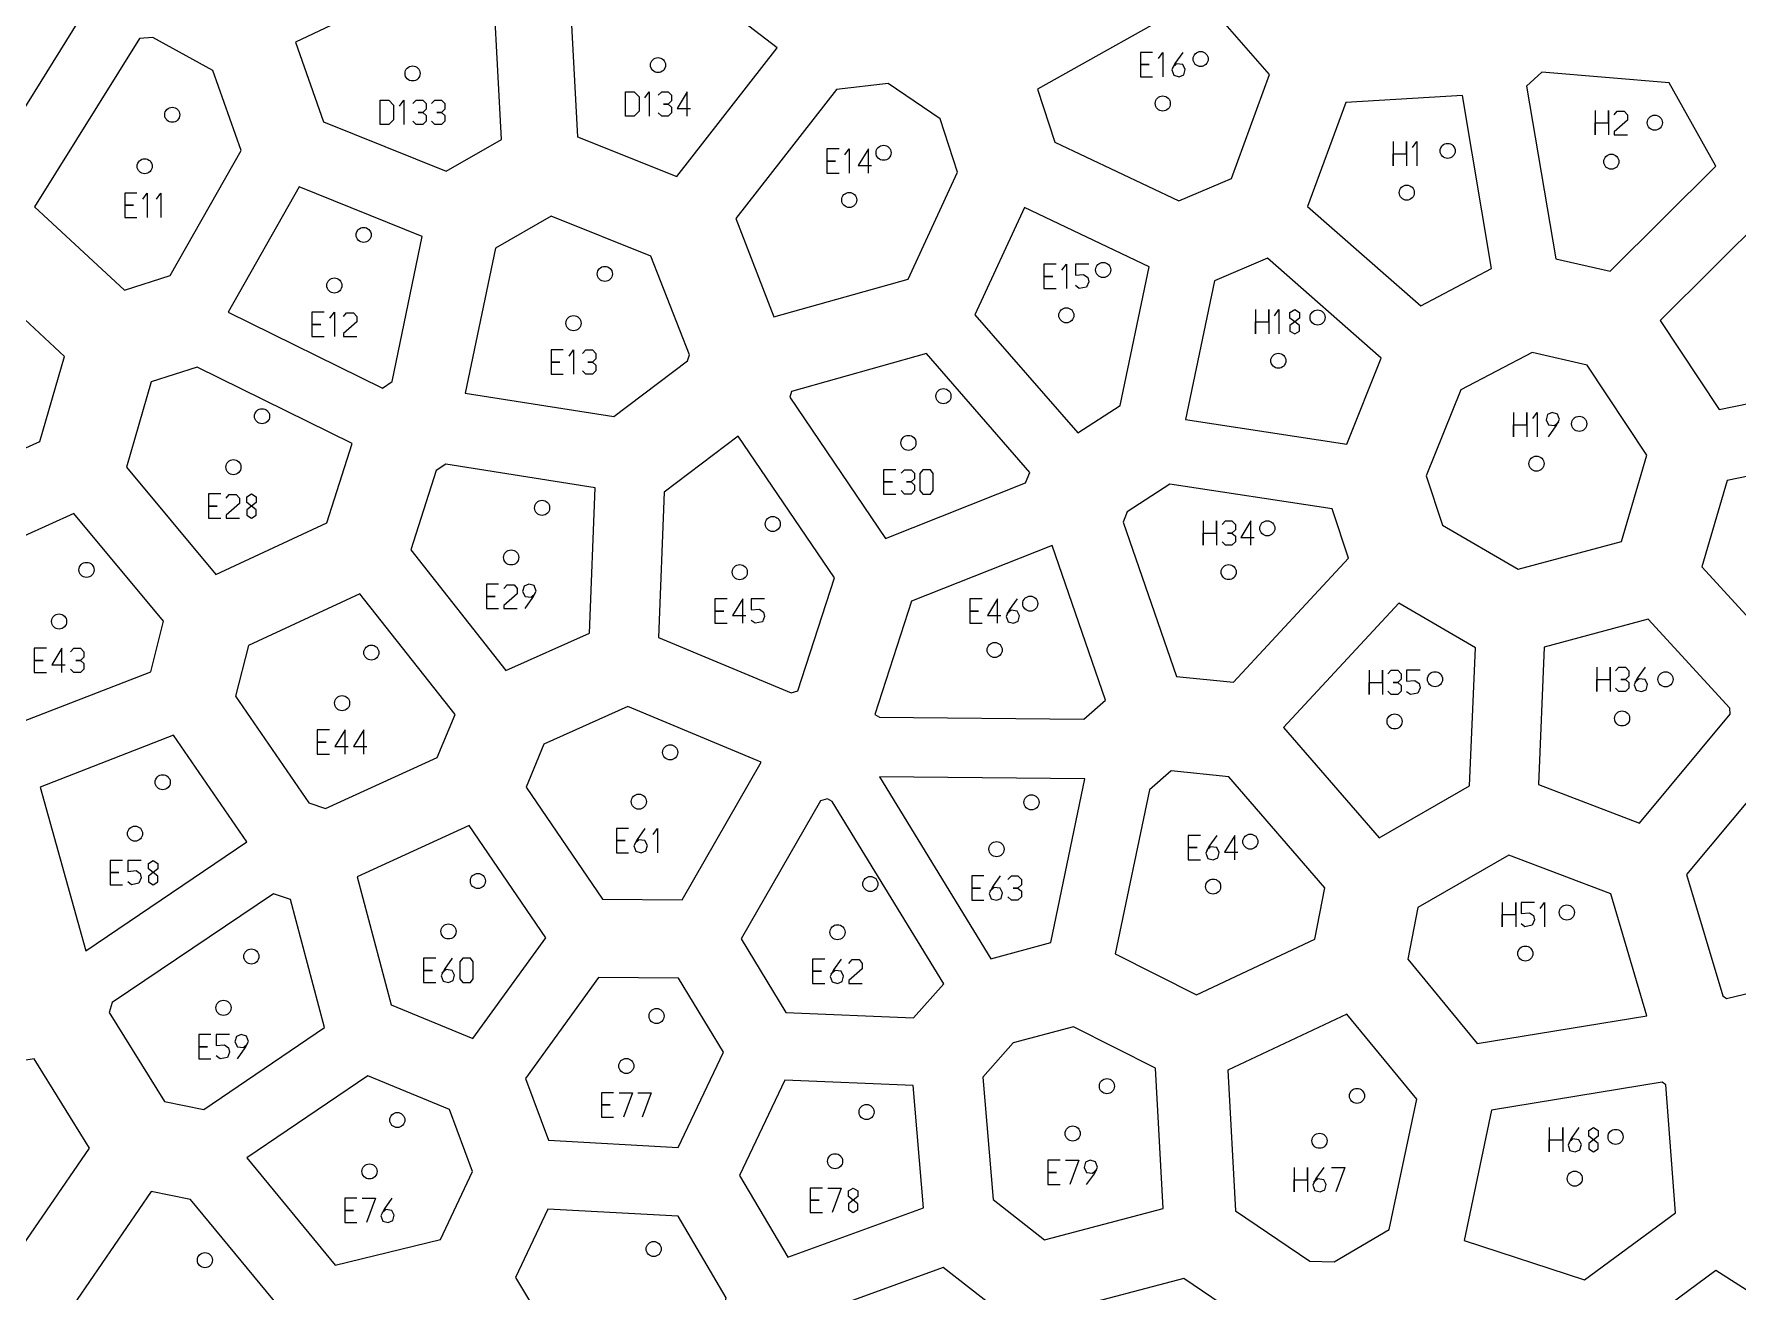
# Model space of a CAD drawing. Extents: x -13 to 2451, y -13 to 1232.
# Drawn here: x 1368.7 to 1718.8, y 552.3 to 810.7 of the extents above; entities that cross this region are included whole.
import ezdxf

# ---------------------------------------------------------------- set-up
doc = ezdxf.new("R2010")
doc.units = 0
doc.layers.add('OUTLINES', color=7, linetype='CONTINUOUS')
doc.layers.add('PINHOLES', color=7, linetype='CONTINUOUS')

msp = doc.modelspace()

# ---------------------------------------------------------------- linework, layer by layer
at = {"layer": 'OUTLINES'}
for points in [[(1497.221, 826.433), (1478.832, 817.77), (1480.343, 789.604), (1500.744, 781.429), (1521.39, 807.884), (1497.221, 826.433)], [(1379.503, 815.983), (1365.257, 823.612), (1340.024, 815.554), (1336.675, 796.609), (1348.223, 782.01), (1357.948, 781.466), (1379.503, 815.983)], [(1453.347, 782.529), (1464.732, 789.041), (1463.217, 817.268), (1451.568, 822.846), (1422.391, 809.011), (1428.147, 792.694), (1453.347, 782.529)], [(1608.634, 818.363), (1574.899, 799.412), (1578.425, 788.496), (1603.895, 776.444), (1614.739, 781.023), (1622.565, 802.39), (1608.634, 818.363)], [(1411.227, 786.817), (1405.449, 803.198), (1393.13, 810.017), (1390.393, 809.766), (1368.822, 775.224), (1387.282, 758.069), (1396.645, 761.097), (1411.227, 786.817)], [(1678.482, 802.879), (1675.366, 800.025), (1681.349, 764.563), (1692.558, 761.963), (1714.256, 783.536), (1704.701, 800.707), (1678.482, 802.879)], [(1558.421, 782.334), (1554.877, 793.306), (1544.208, 800.53), (1533.576, 799.334), (1512.882, 772.818), (1520.732, 752.62), (1548.284, 760.371), (1558.421, 782.334)], [(1630.39, 775.304), (1653.622, 754.887), (1668.192, 762.512), (1662.189, 798.092), (1638.218, 796.676), (1630.39, 775.304)], [(1442.267, 739.313), (1448.471, 769.125), (1423.149, 779.34), (1408.553, 753.596), (1440.302, 737.992), (1442.267, 739.313)], [(1591.842, 734.403), (1597.814, 762.917), (1572.184, 775.045), (1562.036, 753.057), (1583.162, 728.756), (1591.842, 734.403)], [(1487.821, 732.138), (1502.951, 743.584), (1503.348, 744.776), (1495.463, 765.065), (1474.924, 773.295), (1463.487, 766.752), (1457.284, 736.947), (1487.821, 732.138)], [(1714.957, 733.564), (1740.086, 738.746), (1746.679, 751.06), (1735.499, 770.774), (1724.568, 773.498), (1702.812, 751.866), (1714.957, 733.564)], [(1638.426, 726.444), (1645.508, 744.11), (1622.143, 764.645), (1611.234, 760.038), (1605.264, 731.533), (1638.426, 726.444)], [(1346.639, 762.28), (1326.839, 737.534), (1326.597, 730.544), (1330.372, 725.283), (1349.318, 717.731), (1369.889, 727.005), (1374.97, 744.493), (1356.418, 761.732), (1346.639, 762.28)], [(1402.187, 742.277), (1392.778, 739.234), (1387.696, 721.746), (1406.07, 699.702), (1428.848, 710.325), (1434.064, 726.61), (1402.187, 742.277)], [(1524.355, 737.271), (1523.958, 736.077), (1543.671, 707.097), (1572.448, 718.49), (1573.279, 720.657), (1552.06, 745.064), (1524.355, 737.271)], [(1694.874, 706.467), (1700.056, 724.221), (1687.824, 742.653), (1676.504, 745.279), (1661.839, 737.604), (1654.751, 719.925), (1658.091, 709.843), (1673.664, 700.742), (1694.874, 706.467)], [(1513.391, 728.08), (1498.19, 716.581), (1497.001, 686.709), (1524.249, 675.347), (1525.649, 675.75), (1533.176, 698.995), (1513.391, 728.08)], [(1483.995, 717.504), (1453.302, 722.338), (1451.326, 721.01), (1446.105, 704.712), (1465.642, 679.948), (1482.805, 687.62), (1483.995, 717.504)], [(1716.586, 718.98), (1711.409, 701.239), (1728.054, 683.1), (1752.363, 702.801), (1741.876, 724.194), (1716.586, 718.98)], [(1615.124, 677.564), (1638.773, 703.004), (1635.415, 713.143), (1602.043, 718.264), (1593.311, 712.584), (1592.478, 710.414), (1603.408, 678.731), (1615.124, 677.564)], [(1392.663, 679.711), (1395.295, 690.103), (1376.865, 712.215), (1356.23, 702.912), (1359.606, 671.827), (1365.319, 669.041), (1392.663, 679.711)], [(1588.876, 673.836), (1577.909, 705.624), (1548.992, 694.175), (1541.456, 670.901), (1542.441, 670.373), (1584.43, 669.955), (1588.876, 673.836)], [(1451.553, 662.07), (1455.213, 670.898), (1435.62, 695.734), (1412.758, 685.07), (1410.123, 674.672), (1425.16, 652.775), (1428.619, 651.606), (1451.553, 662.07)], [(1664.842, 684.583), (1649.131, 693.764), (1625.404, 668.24), (1645.063, 645.57), (1663.673, 656.292), (1664.842, 684.583)], [(1717.105, 672.228), (1700.326, 690.513), (1678.962, 684.746), (1677.795, 656.5), (1698.543, 648.576), (1717.22, 670.995), (1717.105, 672.228)], [(1518.116, 661.137), (1490.718, 672.561), (1473.468, 664.85), (1469.8, 656.004), (1485.473, 632.999), (1501.842, 632.843), (1518.116, 661.137)], [(1379.361, 622.391), (1412.445, 644.725), (1397.376, 666.669), (1369.955, 655.969), (1379.361, 622.391)], [(1607.578, 613.3), (1631.875, 624.742), (1633.946, 635.336), (1614.177, 658.133), (1602.357, 659.311), (1597.886, 655.408), (1590.85, 621.741), (1607.578, 613.3)], [(1715.667, 613.145), (1716.429, 612.593), (1735.589, 617.162), (1748.535, 642.262), (1726.975, 660.532), (1708.253, 638.058), (1715.667, 613.145)], [(1577.6, 624.043), (1584.631, 657.685), (1542.44, 658.105), (1565.317, 620.724), (1577.6, 624.043)], [(1532.694, 653.072), (1531.702, 653.603), (1530.29, 653.198), (1513.973, 624.827), (1523.189, 609.682), (1549.397, 608.597), (1555.619, 615.613), (1532.694, 653.072)], [(1473.833, 625.036), (1458.13, 648.084), (1435.103, 637.577), (1442.109, 611.269), (1458.86, 604.373), (1473.833, 625.036)], [(1671.753, 642.029), (1653.034, 631.244), (1650.963, 620.648), (1665.251, 603.294), (1700.104, 609.011), (1692.653, 634.047), (1671.753, 642.029)], [(1384.152, 609.709), (1395.484, 591.416), (1403.581, 589.79), (1428.376, 606.605), (1421.368, 632.919), (1417.894, 634.094), (1384.739, 611.712), (1384.152, 609.709)], [(1501.063, 581.975), (1510.355, 601.537), (1501.122, 616.712), (1484.677, 616.869), (1469.664, 596.151), (1474.397, 583.437), (1501.063, 581.975)], [(1615.573, 568.961), (1630.806, 558.572), (1635.828, 558.434), (1647.156, 565.103), (1652.787, 591.903), (1638.417, 609.357), (1613.975, 597.846), (1615.573, 568.961)], [(1600.696, 569.391), (1599.097, 598.285), (1582.265, 606.778), (1569.896, 603.436), (1563.644, 596.386), (1565.771, 571.239), (1576.352, 562.964), (1600.696, 569.391)], [(1362.416, 556.044), (1380.069, 581.849), (1368.731, 600.152), (1338.08, 595.237), (1332.516, 584.956), (1346.939, 552.378), (1362.416, 556.044)], [(1437.286, 596.671), (1412.428, 579.813), (1430.599, 557.789), (1452.195, 563.047), (1458.817, 577.04), (1454.083, 589.755), (1437.286, 596.671)], [(1513.681, 576.188), (1523.562, 559.412), (1551.449, 569.575), (1549.323, 594.711), (1522.997, 595.8), (1513.681, 576.188)], [(1705.936, 568.566), (1704.001, 594.814), (1703.231, 595.372), (1668.168, 589.621), (1662.536, 562.814), (1687.265, 554.76), (1705.936, 568.566)], [(1392.742, 572.893), (1375.051, 547.032), (1402.722, 522.812), (1410.323, 526.526), (1419.034, 549.236), (1400.861, 571.263), (1392.742, 572.893)], [(1502.067, 530.45), (1506.69, 533.621), (1510.907, 551.05), (1501.019, 567.838), (1474.265, 569.304), (1467.623, 555.267), (1480.912, 533.155), (1502.067, 530.45)], [(1555.474, 557.298), (1527.481, 547.097), (1523.251, 529.614), (1555.902, 516.143), (1562.583, 520.869), (1566.091, 548.994), (1555.474, 557.298)], [(1700.89, 512.208), (1730.303, 523.552), (1731.455, 545.714), (1714.233, 556.657), (1695.501, 542.807), (1700.89, 512.208)], [(1620.261, 544.625), (1604.945, 555.071), (1580.474, 548.61), (1576.96, 520.434), (1601.111, 514.843), (1620.261, 544.625)]]:
    msp.add_lwpolyline(points, close=True, dxfattribs=at)
at = {"layer": 'PINHOLES'}
for centre in [(1496.908, 804.339), (1608.403, 805.578), (1446.472, 802.62), (1397.101, 794.127), (1600.62, 796.444), (1701.717, 792.506), (1543.252, 786.325), (1659.155, 786.703), (1391.435, 783.549), (1692.785, 784.492), (1536.196, 776.619), (1650.755, 778.133), (1436.422, 769.441), (1588.375, 762.24), (1430.402, 759.06), (1485.987, 761.43), (1479.544, 751.306), (1580.807, 752.927), (1632.432, 752.487), (1624.373, 743.596), (1555.554, 736.316), (1415.549, 732.193), (1686.184, 730.629), (1548.361, 726.711), (1409.66, 721.737), (1677.403, 722.449), (1473.086, 713.369), (1520.48, 710.059), (1622.103, 709.172), (1466.737, 703.186), (1379.474, 700.618), (1513.707, 700.153), (1614.168, 700.17), (1573.395, 693.687), (1373.842, 690.021), (1438.008, 683.631), (1566.086, 684.17), (1656.554, 678.158), (1703.92, 678.137), (1431.992, 673.248), (1648.252, 669.493), (1695, 670.11), (1499.412, 663.133), (1395.139, 656.999), (1492.969, 653.009), (1573.64, 652.861), (1389.452, 646.432), (1566.464, 643.243), (1618.614, 644.796), (1459.902, 636.707), (1540.537, 636.091), (1610.958, 635.556), (1683.641, 630.242), (1453.852, 626.344), (1533.781, 626.173), (1675.112, 621.801), (1413.354, 621.201), (1407.63, 610.654), (1496.605, 608.968), (1490.391, 598.703), (1589.138, 594.547), (1640.518, 592.552), (1443.336, 587.598), (1539.754, 589.24), (1582.108, 584.822), (1632.828, 583.34), (1693.654, 584.13), (1437.628, 577.043), (1533.288, 579.131), (1685.263, 575.552), (1403.813, 558.812), (1496.019, 561.092)]:
    msp.add_circle(centre, 1.55, dxfattribs=at)
at = {"layer": 'TEXT'}
for points in [[(1598.52, 806.944), (1596.02, 806.944), (1596.02, 804.444), (1597.82, 804.444), (1596.02, 804.444), (1596.02, 801.944), (1598.52, 801.944)], [(1599.72, 805.694), (1600.62, 806.944), (1600.62, 801.944)], [(1604.72, 806.944), (1603.12, 804.694), (1602.47, 803.344), (1602.87, 802.244), (1603.97, 801.944), (1604.92, 802.344), (1605.22, 803.444), (1604.72, 804.444), (1603.47, 804.594), (1602.62, 803.844)], [(1494.208, 797.589), (1495.108, 798.839), (1495.108, 793.839)], [(1496.958, 798.139), (1497.658, 798.839), (1499.008, 798.839), (1499.708, 798.139), (1499.708, 796.989), (1499.008, 796.339), (1498.058, 796.339), (1499.008, 796.339), (1499.708, 795.689), (1499.708, 794.539), (1499.008, 793.839), (1497.658, 793.839), (1496.958, 794.539)], [(1502.908, 793.839), (1502.908, 798.839), (1500.808, 795.439), (1503.558, 795.439)], [(1443.772, 795.87), (1444.672, 797.12), (1444.672, 792.12)], [(1446.522, 796.42), (1447.222, 797.12), (1448.572, 797.12), (1449.272, 796.42), (1449.272, 795.27), (1448.572, 794.62), (1447.622, 794.62), (1448.572, 794.62), (1449.272, 793.97), (1449.272, 792.82), (1448.572, 792.12), (1447.222, 792.12), (1446.522, 792.82)], [(1450.372, 796.42), (1451.072, 797.12), (1452.422, 797.12), (1453.122, 796.42), (1453.122, 795.27), (1452.422, 794.62), (1451.472, 794.62), (1452.422, 794.62), (1453.122, 793.97), (1453.122, 792.82), (1452.422, 792.12), (1451.072, 792.12), (1450.372, 792.82)], [(1689.485, 794.992), (1689.485, 789.992), (1689.485, 792.492), (1692.235, 792.492), (1692.235, 794.992), (1692.235, 789.992)], [(1693.335, 794.092), (1693.985, 794.892), (1695.435, 794.892), (1696.085, 794.092), (1696.085, 792.992), (1693.335, 790.592), (1693.335, 789.992), (1696.085, 789.992)], [(1647.955, 788.633), (1647.955, 783.633), (1647.955, 786.133), (1650.705, 786.133), (1650.705, 788.633), (1650.705, 783.633)], [(1651.905, 787.383), (1652.805, 788.633), (1652.805, 783.633)], [(1534.096, 787.119), (1531.596, 787.119), (1531.596, 784.619), (1533.396, 784.619), (1531.596, 784.619), (1531.596, 782.119), (1534.096, 782.119)], [(1535.296, 785.869), (1536.196, 787.119), (1536.196, 782.119)], [(1540.146, 782.119), (1540.146, 787.119), (1538.046, 783.719), (1540.796, 783.719)], [(1389.835, 778.049), (1387.335, 778.049), (1387.335, 775.549), (1389.135, 775.549), (1387.335, 775.549), (1387.335, 773.049), (1389.835, 773.049)], [(1391.035, 776.799), (1391.935, 778.049), (1391.935, 773.049)], [(1393.885, 776.799), (1394.785, 778.049), (1394.785, 773.049)], [(1578.707, 763.427), (1576.207, 763.427), (1576.207, 760.927), (1578.007, 760.927), (1576.207, 760.927), (1576.207, 758.427), (1578.707, 758.427)], [(1579.907, 762.177), (1580.807, 763.427), (1580.807, 758.427)], [(1585.407, 763.427), (1582.657, 763.427), (1582.657, 761.177), (1584.357, 761.327), (1585.207, 760.727), (1585.407, 759.827), (1584.957, 758.727), (1583.457, 758.427), (1582.657, 759.027)], [(1428.302, 753.56), (1425.802, 753.56), (1425.802, 751.06), (1427.602, 751.06), (1425.802, 751.06), (1425.802, 748.56), (1428.302, 748.56)], [(1429.502, 752.31), (1430.402, 753.56), (1430.402, 748.56)], [(1432.252, 752.66), (1432.902, 753.46), (1434.352, 753.46), (1435.002, 752.66), (1435.002, 751.56), (1432.252, 749.16), (1432.252, 748.56), (1435.002, 748.56)], [(1619.648, 754.096), (1619.648, 749.096), (1619.648, 751.596), (1622.398, 751.596), (1622.398, 754.096), (1622.398, 749.096)], [(1623.598, 752.846), (1624.498, 754.096), (1624.498, 749.096)], [(1477.444, 745.806), (1474.944, 745.806), (1474.944, 743.306), (1476.744, 743.306), (1474.944, 743.306), (1474.944, 740.806), (1477.444, 740.806)], [(1478.644, 744.556), (1479.544, 745.806), (1479.544, 740.806)], [(1481.394, 745.106), (1482.094, 745.806), (1483.444, 745.806), (1484.144, 745.106), (1484.144, 743.956), (1483.444, 743.306), (1482.494, 743.306), (1483.444, 743.306), (1484.144, 742.656), (1484.144, 741.506), (1483.444, 740.806), (1482.094, 740.806), (1481.394, 741.506)], [(1672.678, 732.949), (1672.678, 727.949), (1672.678, 730.449), (1675.428, 730.449), (1675.428, 732.949), (1675.428, 727.949)], [(1676.628, 731.699), (1677.528, 732.949), (1677.528, 727.949)], [(1679.878, 727.949), (1681.478, 730.199), (1682.128, 731.549), (1681.728, 732.649), (1680.628, 732.949), (1679.678, 732.549), (1679.378, 731.449), (1679.878, 730.449), (1681.128, 730.299), (1681.978, 731.049)], [(1545.761, 721.211), (1543.261, 721.211), (1543.261, 718.711), (1545.061, 718.711), (1543.261, 718.711), (1543.261, 716.211), (1545.761, 716.211)], [(1546.861, 720.511), (1547.561, 721.211), (1548.911, 721.211), (1549.611, 720.511), (1549.611, 719.361), (1548.911, 718.711), (1547.961, 718.711), (1548.911, 718.711), (1549.611, 718.061), (1549.611, 716.911), (1548.911, 716.211), (1547.561, 716.211), (1546.861, 716.911)], [(1407.06, 716.237), (1404.56, 716.237), (1404.56, 713.737), (1406.36, 713.737), (1404.56, 713.737), (1404.56, 711.237), (1407.06, 711.237)], [(1408.16, 715.337), (1408.81, 716.137), (1410.26, 716.137), (1410.91, 715.337), (1410.91, 714.237), (1408.16, 711.837), (1408.16, 711.237), (1410.91, 711.237)], [(1608.943, 710.67), (1608.943, 705.67), (1608.943, 708.17), (1611.693, 708.17), (1611.693, 710.67), (1611.693, 705.67)], [(1612.793, 709.97), (1613.493, 710.67), (1614.843, 710.67), (1615.543, 709.97), (1615.543, 708.82), (1614.843, 708.17), (1613.893, 708.17), (1614.843, 708.17), (1615.543, 707.52), (1615.543, 706.37), (1614.843, 705.67), (1613.493, 705.67), (1612.793, 706.37)], [(1618.743, 705.67), (1618.743, 710.67), (1616.643, 707.27), (1619.393, 707.27)], [(1464.137, 697.686), (1461.637, 697.686), (1461.637, 695.186), (1463.437, 695.186), (1461.637, 695.186), (1461.637, 692.686), (1464.137, 692.686)], [(1465.237, 696.786), (1465.887, 697.586), (1467.337, 697.586), (1467.987, 696.786), (1467.987, 695.686), (1465.237, 693.286), (1465.237, 692.686), (1467.987, 692.686)], [(1469.587, 692.686), (1471.187, 694.936), (1471.837, 696.286), (1471.437, 697.386), (1470.337, 697.686), (1469.387, 697.286), (1469.087, 696.186), (1469.587, 695.186), (1470.837, 695.036), (1471.687, 695.786)], [(1511.107, 694.653), (1508.607, 694.653), (1508.607, 692.153), (1510.407, 692.153), (1508.607, 692.153), (1508.607, 689.653), (1511.107, 689.653)], [(1514.307, 689.653), (1514.307, 694.653), (1512.207, 691.253), (1514.957, 691.253)], [(1518.807, 694.653), (1516.057, 694.653), (1516.057, 692.403), (1517.757, 692.553), (1518.607, 691.953), (1518.807, 691.053), (1518.357, 689.953), (1516.857, 689.653), (1516.057, 690.253)], [(1563.486, 694.67), (1560.986, 694.67), (1560.986, 692.17), (1562.786, 692.17), (1560.986, 692.17), (1560.986, 689.67), (1563.486, 689.67)], [(1566.686, 689.67), (1566.686, 694.67), (1564.586, 691.27), (1567.336, 691.27)], [(1570.686, 694.67), (1569.086, 692.42), (1568.436, 691.07), (1568.836, 689.97), (1569.936, 689.67), (1570.886, 690.07), (1571.186, 691.17), (1570.686, 692.17), (1569.436, 692.32), (1568.586, 691.57)], [(1371.242, 684.521), (1368.742, 684.521), (1368.742, 682.021), (1370.542, 682.021), (1368.742, 682.021), (1368.742, 679.521), (1371.242, 679.521)], [(1374.442, 679.521), (1374.442, 684.521), (1372.342, 681.121), (1375.092, 681.121)], [(1376.192, 683.821), (1376.892, 684.521), (1378.242, 684.521), (1378.942, 683.821), (1378.942, 682.671), (1378.242, 682.021), (1377.292, 682.021), (1378.242, 682.021), (1378.942, 681.371), (1378.942, 680.221), (1378.242, 679.521), (1376.892, 679.521), (1376.192, 680.221)], [(1643.027, 679.993), (1643.027, 674.993), (1643.027, 677.493), (1645.777, 677.493), (1645.777, 679.993), (1645.777, 674.993)], [(1646.877, 679.293), (1647.577, 679.993), (1648.927, 679.993), (1649.627, 679.293), (1649.627, 678.143), (1648.927, 677.493), (1647.977, 677.493), (1648.927, 677.493), (1649.627, 676.843), (1649.627, 675.693), (1648.927, 674.993), (1647.577, 674.993), (1646.877, 675.693)], [(1653.477, 679.993), (1650.727, 679.993), (1650.727, 677.743), (1652.427, 677.893), (1653.277, 677.293), (1653.477, 676.393), (1653.027, 675.293), (1651.527, 674.993), (1650.727, 675.593)], [(1689.775, 680.61), (1689.775, 675.61), (1689.775, 678.11), (1692.525, 678.11), (1692.525, 680.61), (1692.525, 675.61)], [(1693.625, 679.91), (1694.325, 680.61), (1695.675, 680.61), (1696.375, 679.91), (1696.375, 678.76), (1695.675, 678.11), (1694.725, 678.11), (1695.675, 678.11), (1696.375, 677.46), (1696.375, 676.31), (1695.675, 675.61), (1694.325, 675.61), (1693.625, 676.31)], [(1699.725, 680.61), (1698.125, 678.36), (1697.475, 677.01), (1697.875, 675.91), (1698.975, 675.61), (1699.925, 676.01), (1700.225, 677.11), (1699.725, 678.11), (1698.475, 678.26), (1697.625, 677.51)], [(1429.392, 667.748), (1426.892, 667.748), (1426.892, 665.248), (1428.692, 665.248), (1426.892, 665.248), (1426.892, 662.748), (1429.392, 662.748)], [(1432.592, 662.748), (1432.592, 667.748), (1430.492, 664.348), (1433.242, 664.348)], [(1436.442, 662.748), (1436.442, 667.748), (1434.342, 664.348), (1437.092, 664.348)], [(1490.869, 647.509), (1488.369, 647.509), (1488.369, 645.009), (1490.169, 645.009), (1488.369, 645.009), (1488.369, 642.509), (1490.869, 642.509)], [(1494.219, 647.509), (1492.619, 645.259), (1491.969, 643.909), (1492.369, 642.809), (1493.469, 642.509), (1494.419, 642.909), (1494.719, 644.009), (1494.219, 645.009), (1492.969, 645.159), (1492.119, 644.409)], [(1495.919, 646.259), (1496.819, 647.509), (1496.819, 642.509)], [(1608.358, 646.056), (1605.858, 646.056), (1605.858, 643.556), (1607.658, 643.556), (1605.858, 643.556), (1605.858, 641.056), (1608.358, 641.056)], [(1611.708, 646.056), (1610.108, 643.806), (1609.458, 642.456), (1609.858, 641.356), (1610.958, 641.056), (1611.908, 641.456), (1612.208, 642.556), (1611.708, 643.556), (1610.458, 643.706), (1609.608, 642.956)], [(1615.408, 641.056), (1615.408, 646.056), (1613.308, 642.656), (1616.058, 642.656)], [(1386.852, 640.932), (1384.352, 640.932), (1384.352, 638.432), (1386.152, 638.432), (1384.352, 638.432), (1384.352, 635.932), (1386.852, 635.932)], [(1390.702, 640.932), (1387.952, 640.932), (1387.952, 638.682), (1389.652, 638.832), (1390.502, 638.232), (1390.702, 637.332), (1390.252, 636.232), (1388.752, 635.932), (1387.952, 636.532)], [(1563.864, 637.743), (1561.364, 637.743), (1561.364, 635.243), (1563.164, 635.243), (1561.364, 635.243), (1561.364, 632.743), (1563.864, 632.743)], [(1567.214, 637.743), (1565.614, 635.493), (1564.964, 634.143), (1565.364, 633.043), (1566.464, 632.743), (1567.414, 633.143), (1567.714, 634.243), (1567.214, 635.243), (1565.964, 635.393), (1565.114, 634.643)], [(1568.814, 637.043), (1569.514, 637.743), (1570.864, 637.743), (1571.564, 637.043), (1571.564, 635.893), (1570.864, 635.243), (1569.914, 635.243), (1570.864, 635.243), (1571.564, 634.593), (1571.564, 633.443), (1570.864, 632.743), (1569.514, 632.743), (1568.814, 633.443)], [(1670.387, 632.301), (1670.387, 627.301), (1670.387, 629.801), (1673.137, 629.801), (1673.137, 632.301), (1673.137, 627.301)], [(1676.987, 632.301), (1674.237, 632.301), (1674.237, 630.051), (1675.937, 630.201), (1676.787, 629.601), (1676.987, 628.701), (1676.537, 627.601), (1675.037, 627.301), (1674.237, 627.901)], [(1678.187, 631.051), (1679.087, 632.301), (1679.087, 627.301)], [(1451.252, 620.844), (1448.752, 620.844), (1448.752, 618.344), (1450.552, 618.344), (1448.752, 618.344), (1448.752, 615.844), (1451.252, 615.844)], [(1454.602, 620.844), (1453.002, 618.594), (1452.352, 617.244), (1452.752, 616.144), (1453.852, 615.844), (1454.802, 616.244), (1455.102, 617.344), (1454.602, 618.344), (1453.352, 618.494), (1452.502, 617.744)], [(1531.181, 620.673), (1528.681, 620.673), (1528.681, 618.173), (1530.481, 618.173), (1528.681, 618.173), (1528.681, 615.673), (1531.181, 615.673)], [(1534.531, 620.673), (1532.931, 618.423), (1532.281, 617.073), (1532.681, 615.973), (1533.781, 615.673), (1534.731, 616.073), (1535.031, 617.173), (1534.531, 618.173), (1533.281, 618.323), (1532.431, 617.573)], [(1536.131, 619.773), (1536.781, 620.573), (1538.231, 620.573), (1538.881, 619.773), (1538.881, 618.673), (1536.131, 616.273), (1536.131, 615.673), (1538.881, 615.673)], [(1405.03, 605.154), (1402.53, 605.154), (1402.53, 602.654), (1404.33, 602.654), (1402.53, 602.654), (1402.53, 600.154), (1405.03, 600.154)], [(1408.88, 605.154), (1406.13, 605.154), (1406.13, 602.904), (1407.83, 603.054), (1408.68, 602.454), (1408.88, 601.554), (1408.43, 600.454), (1406.93, 600.154), (1406.13, 600.754)], [(1410.48, 600.154), (1412.08, 602.404), (1412.73, 603.754), (1412.33, 604.854), (1411.23, 605.154), (1410.28, 604.754), (1409.98, 603.654), (1410.48, 602.654), (1411.73, 602.504), (1412.58, 603.254)], [(1487.791, 593.203), (1485.291, 593.203), (1485.291, 590.703), (1487.091, 590.703), (1485.291, 590.703), (1485.291, 588.203), (1487.791, 588.203)], [(1488.891, 593.203), (1491.641, 593.203), (1489.791, 588.203)], [(1492.741, 593.203), (1495.491, 593.203), (1493.641, 588.203)], [(1680.038, 586.052), (1680.038, 581.052), (1680.038, 583.552), (1682.788, 583.552), (1682.788, 586.052), (1682.788, 581.052)], [(1686.138, 586.052), (1684.538, 583.802), (1683.888, 582.452), (1684.288, 581.352), (1685.388, 581.052), (1686.338, 581.452), (1686.638, 582.552), (1686.138, 583.552), (1684.888, 583.702), (1684.038, 582.952)], [(1579.508, 579.322), (1577.008, 579.322), (1577.008, 576.822), (1578.808, 576.822), (1577.008, 576.822), (1577.008, 574.322), (1579.508, 574.322)], [(1580.608, 579.322), (1583.358, 579.322), (1581.508, 574.322)], [(1584.958, 574.322), (1586.558, 576.572), (1587.208, 577.922), (1586.808, 579.022), (1585.708, 579.322), (1584.758, 578.922), (1584.458, 577.822), (1584.958, 576.822), (1586.208, 576.672), (1587.058, 577.422)], [(1627.603, 577.84), (1627.603, 572.84), (1627.603, 575.34), (1630.353, 575.34), (1630.353, 577.84), (1630.353, 572.84)], [(1633.703, 577.84), (1632.103, 575.59), (1631.453, 574.24), (1631.853, 573.14), (1632.953, 572.84), (1633.903, 573.24), (1634.203, 574.34), (1633.703, 575.34), (1632.453, 575.49), (1631.603, 574.74)], [(1635.303, 577.84), (1638.053, 577.84), (1636.203, 572.84)], [(1435.028, 571.543), (1432.528, 571.543), (1432.528, 569.043), (1434.328, 569.043), (1432.528, 569.043), (1432.528, 566.543), (1435.028, 566.543)], [(1436.128, 571.543), (1438.878, 571.543), (1437.028, 566.543)], [(1442.228, 571.543), (1440.628, 569.293), (1439.978, 567.943), (1440.378, 566.843), (1441.478, 566.543), (1442.428, 566.943), (1442.728, 568.043), (1442.228, 569.043), (1440.978, 569.193), (1440.128, 568.443)], [(1530.688, 573.631), (1528.188, 573.631), (1528.188, 571.131), (1529.988, 571.131), (1528.188, 571.131), (1528.188, 568.631), (1530.688, 568.631)], [(1531.788, 573.631), (1534.538, 573.631), (1532.688, 568.631)]]:
    msp.add_lwpolyline(points, dxfattribs=at)
for points in [[(1490.258, 793.839), (1490.258, 798.839), (1492.008, 798.839), (1493.008, 797.839), (1493.008, 794.839), (1492.008, 793.839)], [(1439.822, 792.12), (1439.822, 797.12), (1441.572, 797.12), (1442.572, 796.12), (1442.572, 793.12), (1441.572, 792.12)], [(1627.723, 751.596), (1626.748, 752.346), (1626.748, 753.496), (1627.723, 754.096), (1628.698, 753.496), (1628.698, 752.346), (1627.723, 751.596), (1626.748, 750.846), (1626.748, 749.696), (1627.723, 749.096), (1628.698, 749.696), (1628.698, 750.846)], [(1551.311, 716.211), (1552.861, 716.211), (1553.461, 716.961), (1553.461, 720.461), (1552.861, 721.211), (1551.311, 721.211), (1550.711, 720.461), (1550.711, 716.961)], [(1413.385, 713.737), (1412.41, 714.487), (1412.41, 715.637), (1413.385, 716.237), (1414.36, 715.637), (1414.36, 714.487), (1413.385, 713.737), (1412.41, 712.987), (1412.41, 711.837), (1413.385, 711.237), (1414.36, 711.837), (1414.36, 712.987)], [(1393.177, 638.432), (1392.202, 639.182), (1392.202, 640.332), (1393.177, 640.932), (1394.152, 640.332), (1394.152, 639.182), (1393.177, 638.432), (1392.202, 637.682), (1392.202, 636.532), (1393.177, 635.932), (1394.152, 636.532), (1394.152, 637.682)], [(1456.802, 615.844), (1458.352, 615.844), (1458.952, 616.594), (1458.952, 620.094), (1458.352, 620.844), (1456.802, 620.844), (1456.202, 620.094), (1456.202, 616.594)], [(1689.113, 583.552), (1688.138, 584.302), (1688.138, 585.452), (1689.113, 586.052), (1690.088, 585.452), (1690.088, 584.302), (1689.113, 583.552), (1688.138, 582.802), (1688.138, 581.652), (1689.113, 581.052), (1690.088, 581.652), (1690.088, 582.802)], [(1537.013, 571.131), (1536.038, 571.881), (1536.038, 573.031), (1537.013, 573.631), (1537.988, 573.031), (1537.988, 571.881), (1537.013, 571.131), (1536.038, 570.381), (1536.038, 569.231), (1537.013, 568.631), (1537.988, 569.231), (1537.988, 570.381)]]:
    msp.add_lwpolyline(points, close=True, dxfattribs=at)

doc.saveas('drawing.dxf')
